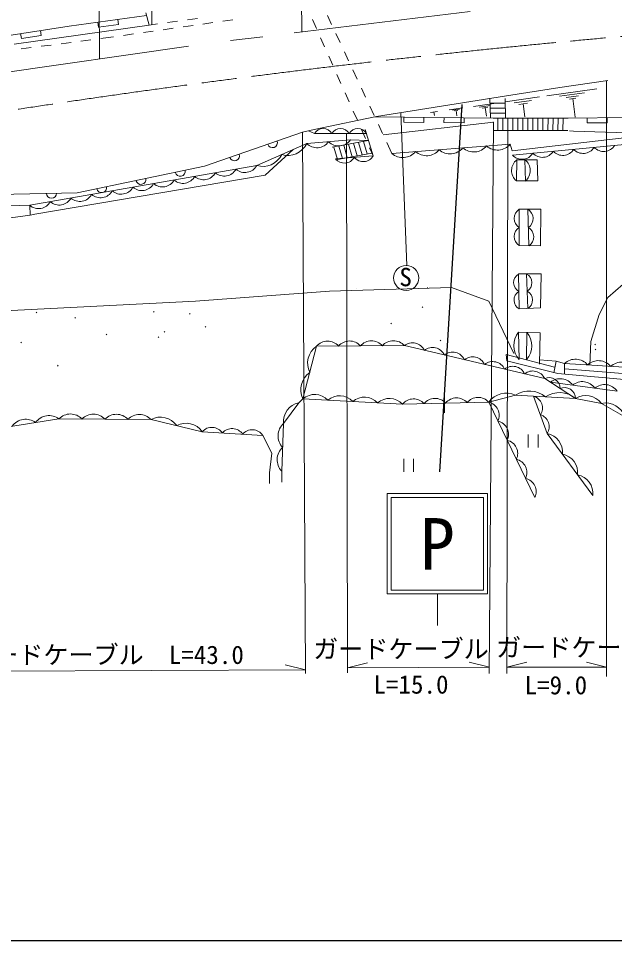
# Model space of a CAD drawing. Units: millimetres, scale not verified. Extents: x 40000 to 680000, y 20000 to 380000.
# Drawn here: x 180125 to 239534, y 205000 to 296900 of the extents above; entities that cross this region are included whole.
import ezdxf
from ezdxf.enums import TextEntityAlignment as Align

# ---------------------------------------------------------------- set-up
doc = ezdxf.new("R2010")
doc.units = ezdxf.units.MM
doc.header["$LTSCALE"] = 1000
doc.linetypes.add('CHAIN', pattern=[18.5, 12, -1.5, 3.5, -1.5])
for name, color, linetype, lineweight in [('M-BGD', 7, 'Continuous', 13), ('M-BMK', 2, 'CHAIN', 13), ('M-STR-HTXT', 7, 'Continuous', 13), ('M-STR-STR1', 1, 'Continuous', 13), ('M-STR-STRC', 7, 'Continuous', 13), ('M-TTL-BAND', 7, 'Continuous', 25)]:
    doc.layers.add(name, color=color, linetype=linetype, lineweight=lineweight)
doc.styles.add('ＭＳ ゴシック', font='')
doc.styles.get('ＭＳ ゴシック').set_extended_font_data('MS Gothic')

msp = doc.modelspace()

# ---------------------------------------------------------------- linework, layer by layer
at = {"layer": 'M-BGD'}
for p, q in [((187941, 326251), (188208, 292880)), ((208183, 326790), (208371, 295573)), ((185194, 296137), (192884, 297202)), ((193139, 296245), (192815, 297461)), ((196970, 296763), (197961, 296897)), ((207591, 295479), (225144, 297587)), ((177465, 294947), (185194, 296137)), ((179708, 294353), (193139, 296245)), ((188048, 296532), (188117, 296037)), ((188117, 296037), (190098, 296311)), ((190098, 296311), (190029, 296806)), ((193139, 296245), (193997, 296361)), ((194988, 296495), (195979, 296629)), ((196536, 296060), (197526, 296201)), ((198516, 296341), (199506, 296482)), ((200496, 296622), (201486, 296763)), ((208371, 295573), (208365, 296559)), ((180341, 295390), (180417, 294896)), ((180417, 294896), (182394, 295200)), ((182394, 295200), (182318, 295694)), ((189060, 294998), (189605, 295076)), ((190595, 295217), (191585, 295357)), ((192575, 295498), (193565, 295638)), ((194555, 295779), (195546, 295919)), ((201257, 294699), (204480, 295064)), ((161491, 289044), (197062, 294152)), ((182389, 294122), (183380, 294252)), ((184372, 294382), (185363, 294513)), ((186355, 294643), (187346, 294773)), ((188338, 294904), (189060, 294998)), ((180406, 293861), (181397, 293991)), ((234081, 290014), (238864, 290716)), ((228757, 289203), (234081, 290014)), ((232793, 289175), (237751, 289880)), ((234062, 289145), (236541, 289497)), ((215798, 287129), (228757, 289203)), ((227158, 286965), (227114, 288940)), ((228671, 286957), (228628, 288932)), ((228635, 288584), (232069, 289072)), ((229524, 288491), (231241, 288735)), ((234711, 289026), (235950, 289202)), ((235050, 288864), (235670, 288952)), ((235360, 288908), (235624, 287048)), ((223036, 287787), (224419, 287984)), ((223394, 287750), (224086, 287849)), ((223579, 287688), (223925, 287737)), ((223752, 287713), (223826, 287194)), ((225460, 288132), (227731, 288455)), ((226048, 288071), (227184, 288232)), ((226352, 287969), (226920, 288050)), ((226636, 288010), (226757, 287158)), ((227125, 288465), (228638, 288457)), ((227136, 287965), (228649, 287957)), ((229984, 288337), (230842, 288460)), ((230413, 288399), (230596, 287111)), ((209610, 285832), (214042, 286778)), ((214042, 286778), (215798, 287129)), ((215638, 287097), (227443, 286962)), ((218232, 287518), (218823, 272284)), ((218541, 287064), (218535, 286564)), ((220535, 286541), (220541, 287041)), ((221185, 287524), (221890, 287624)), ((221538, 287574), (221588, 287222)), ((222541, 287018), (222535, 286518)), ((224535, 286495), (224540, 286995)), ((227147, 287465), (228660, 287457)), ((234902, 286962), (227443, 286962)), ((227902, 286962), (227893, 285732)), ((228402, 286962), (228393, 285732)), ((228902, 286962), (228893, 285732)), ((229402, 286962), (229393, 285732)), ((229902, 286962), (229893, 285732)), ((230402, 286962), (230393, 285732)), ((230902, 286962), (230893, 285732)), ((231402, 286962), (231393, 285732)), ((231902, 286962), (231893, 285732)), ((232402, 286962), (232393, 285732)), ((232902, 286962), (232893, 285732)), ((233402, 286962), (233393, 285732)), ((233902, 286962), (233893, 285732)), ((234402, 286962), (234393, 285732)), ((234902, 286962), (240712, 287016)), ((236807, 286980), (236811, 286480)), ((238811, 286498), (238807, 286998)), ((208427, 285555), (209610, 285832)), ((214714, 284930), (214306, 285843)), ((215481, 283210), (214690, 285824)), ((216418, 285428), (215995, 286334)), ((216477, 285302), (227470, 286557)), ((218535, 286564), (220535, 286541)), ((222535, 286518), (224535, 286495)), ((236811, 286480), (238811, 286498)), ((198668, 282180), (208427, 285555)), ((209637, 285432), (209045, 285699)), ((214813, 285418), (209637, 285432)), ((234893, 285732), (227434, 285732)), ((229334, 283719), (240766, 285043)), ((229355, 283267), (247677, 285023)), ((235037, 285692), (235442, 285665)), ((235442, 285665), (240766, 285503)), ((203867, 282237), (208853, 284426)), ((208853, 284426), (213231, 284791)), ((214994, 284730), (211380, 284055)), ((211554, 284087), (211915, 282847)), ((212045, 284179), (212407, 282939)), ((212537, 284271), (212898, 283031)), ((213028, 284363), (213390, 283123)), ((213231, 284791), (214994, 284730)), ((213520, 284454), (213881, 283214)), ((214011, 284546), (214373, 283306)), ((214503, 284638), (214864, 283398)), ((215481, 283210), (215121, 284017)), ((217346, 283443), (216841, 284522)), ((217346, 283443), (229139, 284375)), ((229139, 284375), (229334, 283719)), ((204708, 281294), (207500, 283832)), ((211711, 282906), (215481, 283210)), ((215356, 283490), (211742, 282815)), ((181254, 278278), (203867, 282237)), ((185990, 279535), (198668, 282180)), ((229793, 282822), (229752, 280714)), ((229793, 282822), (231820, 282822)), ((230644, 280674), (230604, 282822)), ((231820, 282822), (231901, 280714)), ((181764, 277403), (204708, 281294)), ((231901, 280714), (229752, 280714)), ((164830, 279079), (185990, 279535)), ((161932, 277683), (181254, 278278)), ((181254, 278278), (181308, 277278)), ((230036, 277877), (230036, 274269)), ((230036, 277877), (232185, 277877)), ((231007, 274250), (230887, 277877)), ((232185, 277877), (232144, 274228)), ((181308, 277278), (165553, 275305)), ((181308, 277278), (181764, 277403)), ((232144, 274228), (230036, 274269)), ((229955, 271431), (232225, 271431)), ((229955, 271431), (230036, 267945)), ((230892, 267994), (230766, 271431)), ((232225, 271431), (232144, 268067)), ((238852, 269087), (240393, 270411)), ((197761, 268736), (211139, 269709)), ((211139, 269709), (223300, 270074)), ((213778, 269972), (213791, 269985)), ((220858, 270072), (220878, 270092)), ((223300, 270074), (227009, 268736)), ((177756, 267702), (197761, 268736)), ((227009, 268736), (229502, 263507)), ((237987, 267384), (238852, 269087)), ((181886, 267561), (181957, 267631)), ((193572, 267633), (193642, 267703)), ((197183, 267427), (197254, 267498)), ((220356, 268093), (220427, 268164)), ((232144, 268067), (230036, 267945)), ((185731, 267040), (185802, 267110)), ((217243, 266458), (217313, 266529)), ((237177, 264709), (237987, 267384)), ((194657, 265642), (194728, 265712)), ((198729, 266145), (198799, 266215)), ((229955, 265634), (230036, 262918)), ((229955, 265634), (232104, 265553)), ((230766, 262918), (230806, 265594)), ((188851, 265371), (188922, 265442)), ((194045, 265104), (194115, 265175)), ((222143, 264782), (222214, 264853)), ((232104, 265553), (232063, 262432)), ((237056, 262354), (237177, 264709)), ((180354, 264573), (180425, 264644)), ((209828, 264231), (208479, 258994)), ((218584, 264292), (209828, 264231)), ((232570, 261008), (218584, 264292)), ((237574, 264369), (237645, 264440)), ((237598, 263870), (237669, 263941)), ((228739, 263405), (228793, 262770)), ((228739, 263405), (233563, 262148)), ((232069, 262875), (233718, 262740)), ((184027, 262258), (184098, 262329)), ((228793, 262770), (233874, 261500)), ((233486, 261597), (233718, 262740)), ((233718, 262740), (234556, 262513)), ((246048, 261783), (234556, 262513)), ((234556, 262513), (234560, 261439)), ((260668, 259811), (234582, 261984)), ((235629, 259026), (232570, 261008)), ((233874, 261500), (260810, 259121)), ((239785, 259756), (233142, 260637)), ((229670, 259350), (226994, 258661)), ((235629, 259026), (229670, 259350)), ((232811, 255550), (231467, 259252)), ((208062, 258589), (206549, 256535)), ((208062, 258589), (208479, 258994)), ((218400, 258458), (208479, 258994)), ((226994, 258661), (218400, 258458)), ((231595, 249165), (226994, 258661)), ((238223, 258540), (235629, 259026)), ((240574, 257202), (238223, 258540)), ((184159, 256988), (177166, 255893)), ((193340, 256927), (184159, 256988)), ((198448, 255711), (193340, 256927)), ((206549, 256535), (206359, 251779)), ((204468, 255346), (198448, 255711)), ((237372, 249348), (232811, 255550)), ((204468, 255346), (205380, 253583)), ((230930, 255425), (230930, 254125)), ((231905, 254125), (231905, 255425)), ((205143, 251617), (205380, 253583)), ((218524, 253012), (218524, 251712)), ((219499, 251712), (219499, 253012)), ((205143, 251617), (205143, 250563)), ((206386, 250671), (206359, 251779))]:
    msp.add_line(p, q, dxfattribs=at)
msp.add_circle((218766, 271035), 1250, dxfattribs=at)
for centre, radius, start, end in [((210498, 284936), 994, 29.65192, 150.02924), ((212224, 284931), 994, 29.65192, 150.02924), ((213949, 284926), 994, 29.65192, 150.02924), ((205438, 284521), 500, 199.0751, 19.0751), ((206962, 285347), 2103, 253.36784, 334.03745), ((209868, 285470), 1456, 225.80862, 323.71867), ((212057, 285652), 1456, 225.80862, 323.71867), ((223152, 285054), 1649, 228.69361, 320.34173), ((225510, 285241), 1649, 228.69361, 320.34173), ((227869, 285427), 1649, 228.69361, 320.34173), ((236404, 284742), 1296, 223.36341, 327.58903), ((238440, 284937), 1296, 223.36341, 327.58903), ((201658, 283214), 500, 199.0751, 19.0751), ((204469, 284252), 2103, 253.36784, 334.03745), ((212602, 283624), 1144, 218.87124, 330.35006), ((214487, 283776), 1144, 218.87124, 330.35006), ((218434, 284682), 1649, 228.69361, 320.34173), ((220793, 284868), 1649, 228.69361, 320.34173), ((230297, 284156), 1296, 223.36341, 327.58903), ((232333, 284351), 1296, 223.36341, 327.58903), ((234368, 284547), 1296, 223.36341, 327.58903), ((202694, 282883), 1339, 228.72706, 331.13457), ((230634, 281751), 1361, 128.1471, 229.64949), ((229720, 281731), 1404, 311.1695, 50.99235), ((196245, 281674), 500, 191.78475, 11.78475), ((198583, 282163), 1339, 228.72706, 331.13457), ((200639, 282523), 1339, 228.72706, 331.13457), ((192416, 281084), 1339, 228.72706, 331.13457), ((192329, 280858), 500, 191.78475, 11.78475), ((194472, 281443), 1339, 228.72706, 331.13457), ((196527, 281803), 1339, 228.72706, 331.13457), ((183408, 279479), 500, 181.23463, 1.23463), ((188304, 280364), 1339, 228.72706, 331.13457), ((188414, 280041), 500, 191.78475, 11.78475), ((190360, 280724), 1339, 228.72706, 331.13457), ((182137, 279284), 1339, 228.72706, 331.13457), ((184193, 279644), 1339, 228.72706, 331.13457), ((186249, 280004), 1339, 228.72706, 331.13457), ((230600, 276975), 1064, 121.99589, 238.00411), ((230345, 276951), 1073, 304.16315, 59.61762), ((230600, 275171), 1064, 121.99589, 238.00411), ((230405, 275138), 1073, 304.16315, 59.61762), ((230485, 270571), 1010, 121.66033, 241.00411), ((230308, 270554), 989, 301.73628, 62.45562), ((230526, 268828), 1010, 121.66033, 241.00411), ((230371, 268836), 989, 301.73628, 62.45562), ((231591, 264324), 2096, 141.29979, 222.11984), ((229246, 264279), 2040, 318.14776, 40.11613), ((210930, 263290), 1448, 41.29421, 139.50156), ((213119, 263306), 1448, 41.29421, 139.50156), ((215308, 263321), 1448, 41.29421, 139.50156), ((217497, 263336), 1448, 41.29421, 139.50156), ((211019, 262528), 2077, 124.95592, 206.14734), ((219400, 263275), 1303, 24.82941, 128.7451), ((221398, 262806), 1303, 24.82941, 128.7451), ((223396, 262337), 1303, 24.82941, 128.7451), ((225394, 261868), 1303, 24.82941, 128.7451), ((235637, 261366), 1576, 39.42586, 133.30824), ((227391, 261399), 1303, 24.82941, 128.7451), ((229389, 260930), 1303, 24.82941, 128.7451), ((237936, 261220), 1576, 39.42586, 133.30824), ((240234, 261074), 1576, 39.42586, 133.30824), ((210344, 259910), 2077, 124.95592, 206.14734), ((231387, 260461), 1303, 24.82941, 128.7451), ((233019, 260026), 1080, 359.54911, 114.56567), ((234118, 259502), 1498, 34.21496, 130.6813), ((234548, 259034), 1080, 359.54911, 114.56567), ((236333, 259208), 1498, 34.21496, 130.6813), ((238547, 258914), 1498, 34.21496, 130.6813), ((209650, 257637), 1792, 43.04853, 130.76662), ((212130, 257503), 1792, 43.04853, 130.76662), ((214610, 257369), 1792, 43.04853, 130.76662), ((228746, 257400), 2158, 64.64798, 144.2401), ((231052, 257296), 2476, 49.82937, 123.9405), ((231126, 258081), 1220, 326.12437, 73.79578), ((234031, 257134), 2476, 49.82937, 123.9405), ((236651, 257316), 1992, 37.88209, 120.8786), ((208414, 256745), 1877, 100.80831, 186.42299), ((217091, 257235), 1792, 43.04853, 130.76662), ((219496, 257579), 1405, 41.44403, 141.2581), ((221644, 257630), 1405, 41.44403, 141.2581), ((223793, 257681), 1405, 41.44403, 141.2581), ((225941, 257731), 1405, 41.44403, 141.2581), ((226677, 257335), 1363, 335.14286, 76.55985), ((238617, 256498), 2079, 19.78523, 100.938), ((185299, 255913), 1567, 42.54052, 136.70061), ((187595, 255898), 1567, 42.54052, 136.70061), ((189890, 255883), 1567, 42.54052, 136.70061), ((192185, 255867), 1567, 42.54052, 136.70061), ((231799, 256230), 1220, 326.12437, 73.79578), ((180839, 255313), 1642, 52.95532, 144.8364), ((183170, 255678), 1642, 52.95532, 144.8364), ((194276, 255190), 1973, 34.90176, 118.31324), ((196830, 254582), 1973, 34.90176, 118.31324), ((207667, 255300), 1666, 132.14205, 223.30273), ((227598, 255436), 1363, 335.14286, 76.55985), ((199405, 254891), 1260, 33.63589, 139.42765), ((201412, 254770), 1260, 33.63589, 139.42765), ((203418, 254648), 1260, 33.63589, 139.42765), ((232446, 253689), 1896, 353.74554, 78.90811), ((228518, 253537), 1363, 335.14286, 76.55985), ((207572, 252922), 1666, 132.14205, 223.30273), ((229438, 251638), 1363, 335.14286, 76.55985), ((233967, 251622), 1896, 353.74554, 78.90811), ((230358, 249738), 1363, 335.14286, 76.55985), ((235487, 249554), 1896, 353.74554, 78.90811)]:
    msp.add_arc(centre, radius, start, end, dxfattribs=at)
at = {"layer": 'M-BMK'}
msp.add_arc((324657, -657320), 956162, 93.24354, 99.25348, dxfattribs=at)
at = {"layer": 'M-STR-HTXT'}
for p, q in [((193615, 338730), (193412, 296282)), ((238726, 231329), (238728, 290696)), ((227052, 231603), (227470, 286557)), ((227470, 286557), (227412, 286550)), ((228894, 285872), (228785, 231603)), ((208719, 231603), (208428, 285555)), ((212823, 285424), (212914, 231694)), ((212914, 232168), (214910, 232680)), ((227057, 232256), (225054, 232743)), ((228786, 232258), (230786, 232758)), ((238726, 232258), (236726, 232758)), ((167571, 231806), (208717, 231986)), ((208717, 231986), (206715, 232478)), ((212914, 232168), (227057, 232256)), ((228786, 232258), (238726, 232258))]:
    msp.add_line(p, q, dxfattribs=at)
at = {"layer": 'M-STR-STR1'}
for p, q in [((211339, 296300), (210916, 297206)), ((209825, 295889), (209418, 296802)), ((212185, 294488), (211762, 295394)), ((210640, 294062), (210232, 294976)), ((213032, 292676), (212609, 293582)), ((211455, 292236), (211047, 293149)), ((213878, 290864), (213455, 291770)), ((212269, 290409), (211862, 291323)), ((213084, 288583), (212677, 289496)), ((214725, 289052), (214302, 289958)), ((213899, 286756), (213491, 287670)), ((215572, 287240), (215148, 288146))]:
    msp.add_line(p, q, dxfattribs=at)
at = {"layer": 'M-STR-STRC', "lineweight": 25}
for p, q in [((222129, 251704), (224354, 288333)), ((222554, 259631), (222554, 257582))]:
    msp.add_line(p, q, dxfattribs=at)
at = {"layer": 'M-STR-STRC'}
for p, q in [((226876, 249543), (216876, 249543)), ((216876, 249543), (216876, 239543)), ((226483, 249150), (217269, 249150)), ((217269, 249150), (217269, 239936)), ((226482, 239936), (226483, 249150)), ((226875, 239544), (226876, 249543)), ((226482, 239936), (217269, 239936)), ((226876, 239543), (216876, 239543)), ((221876, 239543), (221876, 236400))]:
    msp.add_line(p, q, dxfattribs=at)
at = {"layer": 'M-TTL-BAND'}
msp.add_line((40000, 205000), (579000, 205000), dxfattribs=at)

# ---------------------------------------------------------------- texts
at = {"layer": 'M-BGD', "style": 'ＭＳ ゴシック'}
msp.add_text('S', height=1833, dxfattribs=at).set_placement((218087, 269662), align=Align.BOTTOM_LEFT)
at = {"layer": 'M-STR-HTXT', "style": 'ＭＳ ゴシック'}
for s, p in [('ガードケーブル', (209497, 232592)), ('ガードケーブル', (227728, 232751)), ('ガードケーブル\u3000L=43.0', (175107, 232014)), ('L=15.0', (215505, 229058)), ('L=9.0', (230567, 228987))]:
    msp.add_text(s, height=1833, dxfattribs=at).set_placement(p, align=Align.BOTTOM_LEFT)
at = {"layer": 'M-STR-STRC', "style": 'ＭＳ ゴシック'}
msp.add_text('P', height=5132, dxfattribs=at).set_placement((221876, 244543), align=Align.MIDDLE_CENTER)

doc.saveas('drawing.dxf')
